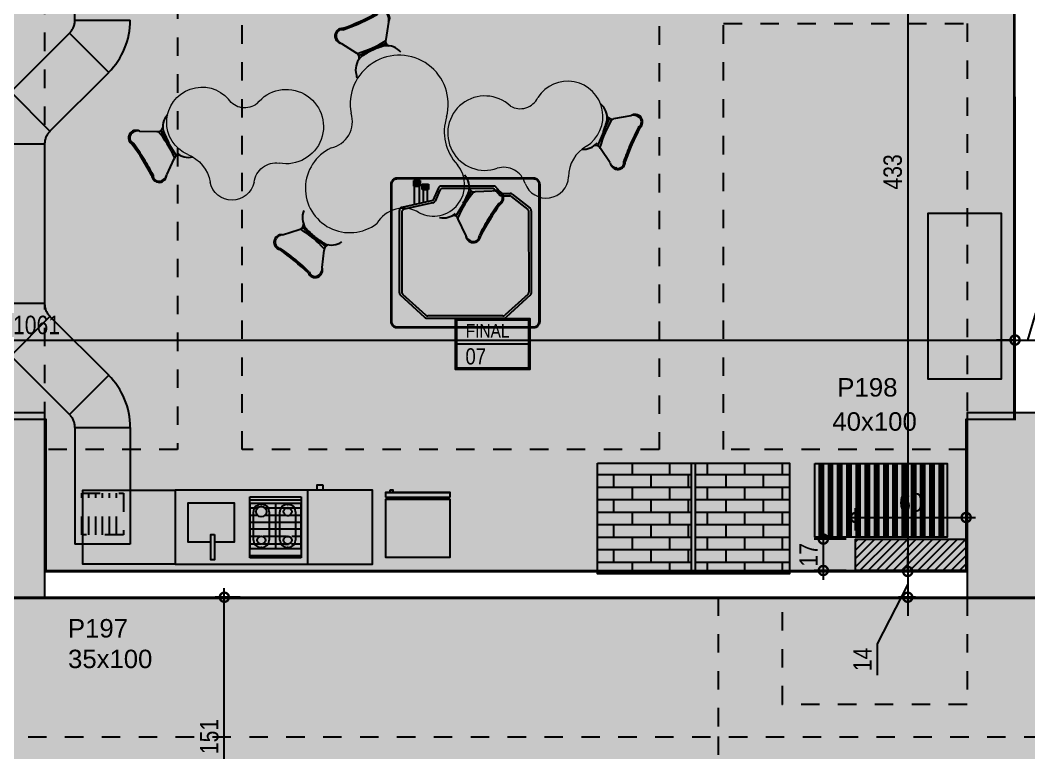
# Model space of a CAD drawing. Header units: metres. Extents: x -23 to 570, y -54 to 184.
# Drawn here: x 20.17 to 25.63, y 3.12 to 7.09 of the extents above; entities that cross this region are included whole.
import ezdxf
from ezdxf.enums import TextEntityAlignment as Align

# ---------------------------------------------------------------- set-up
doc = ezdxf.new("R2010")
doc.units = ezdxf.units.M
doc.header["$PDMODE"] = 35
for name, pattern in [('DASHEDX2', [1.5, 1, -0.5]), ('ESTILO_TQS_0004', [1.12, 0.5, -0.2, 0.01, -0.2, 0.01, -0.2]), ('HIDDEN2', [0.1875, 0.125, -0.0625])]:
    doc.linetypes.add(name, pattern=pattern)
for name, color, linetype in [('1', 232, 'DASHEDX2'), ('12', 232, 'Continuous'), ('205', 232, 'ESTILO_TQS_0004'), ('4', 2, 'Continuous'), ('9', 232, 'Continuous'), ('ARQ-DIM', 2, 'Continuous'), ('ARQ-PRJ', 7, 'DASHEDX2'), ('ARQ-SIM', 1, 'Continuous'), ('JL-LAY', 7, 'Continuous'), ('JL-LAY-01', 7, 'Continuous'), ('LAY', 7, 'Continuous'), ('PUC$0$ARQ-ALV ACAB', 4, 'Continuous'), ('PUC$0$ARQ-ALV OSSO', 5, 'Continuous'), ('PUC$0$ARQ-ENCH', 1, 'Continuous')]:
    doc.layers.add(name, color=color, linetype=linetype)
doc.layers.add('ARVORE', color=7, linetype='Continuous', lineweight=0)
doc.layers.add('PUC$0$ARQ-FORRO', color=9, linetype='Continuous', lineweight=5)
doc.styles.add('Adesa', font='ARIALN.TTF')
doc.styles.get("Standard").update_dxf_attribs({"font": 'arial.ttf'})
doc.dimstyles.new('ADESA 1-0050', dxfattribs={"dimtxt": 0.1, "dimasz": 0.1, "dimexe": 0.05, "dimexo": 0.05, "dimgap": 0.03, "dimtad": 1, "dimdec": 1, "dimlfac": 100, "dimzin": 12, "dimtxsty": 'Adesa', "dimblk": 'DOTSMALL', "dimcen": 1, "dimdle": 0.05, "dimclrd": 1, "dimclre": 1, "dimclrt": 256, "dimazin": 3, "dimtm": 1e-09, "dimtfac": 1, "dimtdec": 1, "dimtmove": 1, "dimatfit": 0, "dimldrblk": 'DOTSMALL', "dimfxl": 0.8, "dimtvp": 2, "dimtolj": 1, "dimtzin": 0, "dimarcsym": 0})
pattern_1 = [(0, (2238.4672, -406.77241), (0, 0.067742), []), (90, (2238.4672, -406.77241), (-0.1016, 0.067742), [0.067742, -0.067742])]

# ---------------------------------------------------------------- blocks, each defined once
blk = doc.blocks.new('_DotSmall')
at = {"color": 0, "linetype": 'ByBlock', "const_width": 0.5}
blk.add_lwpolyline([(-0.0625, 0, 1), (0.0625, 0, 1)], format="xyb", close=True, dxfattribs=at)
blk = doc.blocks.new('*D418')
at = {"layer": 'ARQ-DIM', "color": 1, "lineweight": -2, "transparency": 16777216}
for p, q in [((24.9782, 8.4799), (24.9782, 4.0499)), ((25.1797, 8.4299), (24.9282, 8.4299)), ((25.1805, 4.0999), (24.9282, 4.0999))]:
    blk.add_line(p, q, dxfattribs=at)
at = {"layer": 'Defpoints', "color": 0, "transparency": 16777216}
for p in [(25.2297, 8.4299, 0), (24.9782, 4.0999), (25.2305, 4.0999)]:
    blk.add_point(p, dxfattribs=at)
at = {"layer": 'ARQ-DIM', "color": 1, "lineweight": -2, "transparency": 16777216, "xscale": 0.1, "yscale": 0.1, "zscale": 0.1}
for p, rotation in [((24.9782, 8.4299), 90), ((24.9782, 4.0999), 270)]:
    blk.add_blockref('_DotSmall', p, dxfattribs=dict(at, rotation=rotation))
at = {"layer": 'ARQ-DIM', "transparency": 16777216, "insert": (24.8972, 6.2649), "char_height": 0.1, "attachment_point": 5, "rotation": 90, "style": 'Adesa'}
blk.add_mtext('\\A1;433', dxfattribs=at)
blk = doc.blocks.new('*D420')
at = {"layer": 'ARQ-DIM', "color": 1, "lineweight": -2, "transparency": 16777216}
for p, q in [((24.9782, 4.0999), (24.9782, 4.1999)), ((25.0197, 4.0999), (24.9282, 4.0999)), ((24.9782, 4.0999), (24.9782, 3.9599)), ((24.9782, 4.0999), (24.9782, 3.9599)), ((24.9782, 4.0299), (24.8128, 3.7079)), ((25.0197, 3.9599), (24.9282, 3.9599)), ((24.9782, 3.9599), (24.9782, 3.8599)), ((24.8128, 3.7079), (24.8128, 3.5384))]:
    blk.add_line(p, q, dxfattribs=at)
at = {"layer": 'Defpoints', "color": 0, "transparency": 16777216}
for p in [(25.0697, 4.0999), (24.9782, 3.9599), (25.0697, 3.9599)]:
    blk.add_point(p, dxfattribs=at)
at = {"layer": 'ARQ-DIM', "color": 1, "lineweight": -2, "transparency": 16777216, "xscale": 0.1, "yscale": 0.1, "zscale": 0.1}
for p, rotation in [((24.9782, 4.0999), 270), ((24.9782, 3.9599), 90)]:
    blk.add_blockref('_DotSmall', p, dxfattribs=dict(at, rotation=rotation))
at = {"layer": 'ARQ-DIM', "transparency": 16777216, "insert": (24.7326, 3.6231), "char_height": 0.1, "attachment_point": 5, "rotation": 90, "style": 'Adesa'}
blk.add_mtext('\\A1;14', dxfattribs=at)
blk = doc.blocks.new('*D143')
at = {"layer": 'ARQ-DIM', "color": 1, "lineweight": -2, "transparency": 16777216}
for p, q in [((14.9503, 5.0112), (14.9503, 5.4039)), ((25.56, 5.0126), (25.56, 5.4039)), ((14.9003, 5.3539), (25.61, 5.3539))]:
    blk.add_line(p, q, dxfattribs=at)
at = {"layer": 'Defpoints', "color": 0, "transparency": 16777216}
for p in [(25.56, 5.3539), (14.9503, 4.9612, 0), (25.56, 4.9626)]:
    blk.add_point(p, dxfattribs=at)
at = {"layer": 'ARQ-DIM', "color": 1, "lineweight": -2, "transparency": 16777216, "xscale": 0.1, "yscale": 0.1, "zscale": 0.1, "rotation": 180}
blk.add_blockref('_DotSmall', (14.9503, 5.3539), dxfattribs=at)
at = {"layer": 'ARQ-DIM', "color": 1, "lineweight": -2, "transparency": 16777216, "xscale": 0.1, "yscale": 0.1, "zscale": 0.1}
blk.add_blockref('_DotSmall', (25.56, 5.3539), dxfattribs=at)
at = {"layer": 'ARQ-DIM', "transparency": 16777216, "insert": (20.2551, 5.435), "char_height": 0.1, "attachment_point": 5, "style": 'Adesa'}
blk.add_mtext('\\A1;1061', dxfattribs=at)
blk = doc.blocks.new('*D147')
at = {"layer": 'ARQ-DIM', "color": 1, "lineweight": -2, "transparency": 16777216}
for p, q in [((21.2733, 2.4), (21.2733, 4.0099)), ((21.359, 3.9599), (21.2233, 3.9599)), ((21.359, 2.45), (21.2233, 2.45))]:
    blk.add_line(p, q, dxfattribs=at)
at = {"layer": 'Defpoints', "color": 0, "transparency": 16777216}
for p in [(21.2733, 3.9599), (21.409, 3.9599), (21.409, 2.45)]:
    blk.add_point(p, dxfattribs=at)
at = {"layer": 'ARQ-DIM', "color": 1, "lineweight": -2, "transparency": 16777216, "xscale": 0.1, "yscale": 0.1, "zscale": 0.1}
for p, rotation in [((21.2733, 3.9599), 90), ((21.2733, 2.45), 270)]:
    blk.add_blockref('_DotSmall', p, dxfattribs=dict(at, rotation=rotation))
at = {"layer": 'ARQ-DIM', "transparency": 16777216, "insert": (21.1922, 3.205), "char_height": 0.1, "attachment_point": 5, "rotation": 90, "style": 'Adesa'}
blk.add_mtext('\\A1;151', dxfattribs=at)
blk = doc.blocks.new('*D769')
at = {"layer": 'ARQ-DIM', "color": 1, "lineweight": -2, "transparency": 16777216}
for p, q in [((25.63, 5.3539), (25.6735, 5.4991)), ((25.6735, 5.4991), (25.843, 5.4991)), ((25.56, 5.2583), (25.56, 5.4039)), ((25.7, 5.2583), (25.7, 5.4039)), ((25.56, 5.3539), (25.46, 5.3539)), ((25.56, 5.3539), (25.7, 5.3539)), ((25.56, 5.3539), (25.7, 5.3539)), ((25.7, 5.3539), (25.8, 5.3539))]:
    blk.add_line(p, q, dxfattribs=at)
at = {"layer": 'Defpoints', "color": 0, "transparency": 16777216}
for p in [(25.7, 5.3539), (25.56, 5.2083), (25.7, 5.2083, 0)]:
    blk.add_point(p, dxfattribs=at)
at = {"layer": 'ARQ-DIM', "color": 1, "lineweight": -2, "transparency": 16777216, "xscale": 0.1, "yscale": 0.1, "zscale": 0.1}
blk.add_blockref('_DotSmall', (25.56, 5.3539), dxfattribs=at)
at = {"layer": 'ARQ-DIM', "color": 1, "lineweight": -2, "transparency": 16777216, "xscale": 0.1, "yscale": 0.1, "zscale": 0.1, "rotation": 180}
blk.add_blockref('_DotSmall', (25.7, 5.3539), dxfattribs=at)
at = {"layer": 'ARQ-DIM', "transparency": 16777216, "insert": (25.7583, 5.5793), "char_height": 0.1, "attachment_point": 5, "style": 'Adesa'}
blk.add_mtext('\\A1;14', dxfattribs=at)
blk = doc.blocks.new('N AP')
for points in [[(0.3098, 0.5223), (0.8624, 0.5223), (0.8624, 0.1419), (0.3098, 0.1419)], [(0.3198, 0.5123), (0.8524, 0.5123), (0.8524, 0.1519), (0.3198, 0.1519)]]:
    blk.add_lwpolyline(points, close=True)
for points in [[(0.3198, 0.3321), (0.8524, 0.3321)], [(0.3198, 0.1519), (0.8524, 0.1519)]]:
    blk.add_lwpolyline(points)
at = {"insert": (0.3864, 0.4801), "char_height": 0.1, "attachment_point": 1, "style": 'Adesa'}
blk.add_mtext_dynamic_manual_height_columns('FINAL', width=0.3501, gutter_width=50, heights=[0], dxfattribs=at)
at = {"style": 'Adesa'}
blk.add_attdef('00', text='', height=0.1, dxfattribs=at).set_placement((0.5673, 0.171), align=Align.CENTER)
blk = doc.blocks.new('cozinha')
for p, q in [((0, -0.35), (-0.4, -0.35)), ((-0.3639, -0.386), (-0.0339, -0.386)), ((-0.3639, -0.666), (-0.3639, -0.386)), ((-0.3485, -0.666), (-0.3485, -0.386)), ((-0.3311, -0.3893), (-0.0821, -0.3893)), ((-0.3311, -0.3893), (-0.0821, -0.3893)), ((-0.3311, -0.6634), (-0.3311, -0.3893)), ((-0.304, -0.3893), (-0.304, -0.4465)), ((-0.2831, -0.4167), (-0.1301, -0.4167)), ((-0.2635, -0.3893), (-0.2635, -0.4491)), ((-0.2261, -0.3893), (-0.2261, -0.6609)), ((-0.1885, -0.3893), (-0.1885, -0.6609)), ((-0.1505, -0.3893), (-0.1505, -0.4379)), ((-0.108, -0.3893), (-0.108, -0.4386)), ((-0.0821, -0.3893), (-0.0821, -0.6634)), ((-0.0453, -0.386), (-0.0453, -0.666)), ((-0.0339, -0.386), (-0.0339, -0.666)), ((-0.3231, -0.4627), (-0.3231, -0.4567)), ((-0.304, -0.4666), (-0.304, -0.4498)), ((-0.304, -0.47), (-0.304, -0.5804)), ((-0.2635, -0.464), (-0.2635, -0.4525)), ((-0.2635, -0.4673), (-0.2635, -0.5816)), ((-0.1505, -0.4752), (-0.1505, -0.4528)), ((-0.1505, -0.467), (-0.1505, -0.5933)), ((-0.108, -0.4745), (-0.108, -0.4551)), ((-0.108, -0.4647), (-0.108, -0.5957)), ((-0.0901, -0.4567), (-0.0901, -0.4627)), ((-0.3311, -0.5263), (-0.0821, -0.5263)), ((-0.1301, -0.5027), (-0.2831, -0.5027)), ((-0.3231, -0.6057), (-0.3231, -0.5997)), ((-0.2831, -0.5597), (-0.1301, -0.5597)), ((-0.0901, -0.5997), (-0.0901, -0.6057)), ((-0.304, -0.623), (-0.304, -0.6634)), ((-0.1301, -0.6457), (-0.2831, -0.6457)), ((-0.2635, -0.6217), (-0.2635, -0.6634)), ((-0.1505, -0.61), (-0.1505, -0.6634)), ((-0.108, -0.6077), (-0.108, -0.6634)), ((-0.0339, -0.666), (-0.3639, -0.666)), ((-0.0821, -0.6634), (-0.3311, -0.6634))]:
    blk.add_line(p, q)
for points in [[(0, -1.07), (0, 0), (-0.4, 0), (-0.4, -1.07)], [(-0.43, -0.27), (-0.4, -0.27), (-0.4, -0.3), (-0.43, -0.3)], [(-0.1603, -0.857), (-0.0229, -0.857), (-0.0229, -0.8758), (-0.1603, -0.8758)]]:
    blk.add_lwpolyline(points, close=True)
for points in [[(-0.2, -0.9999), (-0.3317, -0.9999), (-0.3317, -0.7508), (-0.2, -0.7508)], [(-0.1185, -0.8758), (-0.1185, -0.9999), (-0.3317, -0.9999), (-0.3317, -0.7508), (-0.1185, -0.7508), (-0.1185, -0.857)]]:
    blk.add_lwpolyline(points)
for centre, radius in [((-0.2843, -0.4599), 0.0221), ((-0.1296, -0.4599), 0.0221), ((-0.2843, -0.6029), 0.0281), ((-0.1296, -0.6029), 0.0221)]:
    blk.add_circle(centre, radius)
for centre, start, end in [((-0.2831, -0.4567), 90, 180), ((-0.1301, -0.4567), 0, 90), ((-0.2831, -0.4627), 180, 270), ((-0.1301, -0.4627), 270, 360), ((-0.2831, -0.5997), 90, 180), ((-0.1301, -0.5997), 0, 90), ((-0.2831, -0.6057), 180, 270), ((-0.1301, -0.6057), 270, 360)]:
    blk.add_arc(centre, 0.04, start, end)
blk = doc.blocks.new('aeryrt')
at = {"layer": 'LAY', "true_color": 0xbd282d}
h = blk.add_hatch(dxfattribs=at)
h.set_pattern_fill('ANGLE', color=242)
h.set_pattern_definition([(0, (0, 0), (0, 6.985), [5.08, -1.905]), (90, (0, 0), (-6.985, 4e-16), [5.08, -1.905])])
h.paths.add_polyline_path([(2237.9573, -406.4724), (2238.9971, -406.4724), (2238.9971, -407.0724), (2237.9573, -407.0724)])
at = {"layer": 'LAY'}
h = blk.add_hatch(dxfattribs=at)
h.set_pattern_fill('AR-BRSTD', color=256, scale=0.001)
h.set_pattern_definition(pattern_1)
h.paths.add_polyline_path([(2238.4672, -406.4724), (2237.9573, -406.4724), (2237.9573, -407.0724), (2238.4672, -407.0724)])
h = blk.add_hatch(dxfattribs=at)
h.set_pattern_fill('AR-BRSTD', color=256, scale=0.001)
h.set_pattern_definition(pattern_1)
h.paths.add_polyline_path([(2238.4872, -406.4724), (2238.9971, -406.4724), (2238.9971, -407.0724), (2238.4872, -407.0724)])
for points in [[(2237.9573, -406.4724), (2238.9971, -406.4724), (2238.9971, -407.0724), (2237.9573, -407.0724)], [(2238.4872, -407.0724), (2238.4672, -407.0724), (2238.4672, -406.4724), (2238.4872, -406.4724)]]:
    blk.add_lwpolyline(points, close=True, dxfattribs=at)
blk = doc.blocks.new('rfty')
at = {"layer": 'JL-LAY-01'}
for p, q in [((2238.7983, -407.4699), (2238.7976, -407.4738)), ((2238.8038, -407.5129), (2238.8421, -407.5996)), ((2239.0787, -407.5586), (2239.0144, -407.6283)), ((2238.8458, -407.62), (2239.0043, -407.6464))]:
    blk.add_line(p, q, dxfattribs=at)
for centre, radius, start, end in [((2238.8305, -407.4818), 0.0409, 53.2981, 229.3283), ((2238.8426, -407.4876), 0.0471, 162.9005, 206.8944), ((2238.8294, -407.48), 0.0328, 45.4684, 162.0463), ((2239.1615, -406.2103), 1.2841, 256.0734, 260.5677), ((2239.1648, -406.1925), 1.2941, 256.1495, 264.955), ((2239.169, -406.164), 1.331, 260.5761, 264.9071), ((2239.0651, -407.5192), 0.0328, 359.0582, 115.6361), ((2239.0635, -407.5206), 0.0409, 291.7761, 107.8064), ((2239.0469, -407.52), 0.0509, 315.0442, 0.2483), ((2238.8685, -407.7273), 0.0965, 97.3624, 155.2351), ((2238.8181, -407.6145), 0.0282, 309.3727, 31.8273), ((2239.027, -407.0248), 0.6092, 252.7133, 268.3912), ((2238.8525, -408.1404), 0.5089, 81.8709, 89.5881), ((2238.8294, -408.1366), 0.5089, 71.5164, 79.2335), ((2239.0323, -407.6502), 0.0282, 129.2771, 211.7318), ((2239.2493, -407.897), 0.5133, 155.8353, 159.1892), ((2238.948, -407.7405), 0.0965, 5.8693, 63.7421)]:
    blk.add_arc(centre, radius, start, end, dxfattribs=at)
blk = doc.blocks.new('fy')
at = {"layer": 'ARVORE', "linetype": 'Continuous', "ltscale": 0.01}
for centre, radius, start, end in [((2240.3153, -410.3459), 0.2016, 11.9023, 254.6849), ((2240.6086, -410.2599), 0.1058, 204.8172, 299.6701), ((2240.7354, -410.5278), 0.1911, 267.4092, 112.9238), ((2240.2243, -410.6547), 0.1205, 341.1578, 71.716), ((2240.4562, -410.7245), 0.1219, 165.3318, 322.1531), ((2240.708, -410.907), 0.1893, 84.2972, 145.2782)]:
    blk.add_arc(centre, radius, start, end, dxfattribs=at)
blk = doc.blocks.new('dtyuty')
at = {"layer": 'LAY'}
h = blk.add_hatch(dxfattribs=at)
h.set_pattern_fill('GOST_GROUND', color=256, scale=0.005, angle=45)
h.paths.add_polyline_path([(2241.1467, -406.8724), (2241.1467, -406.4724), (2240.4301, -406.4724), (2240.4301, -406.8724)])
blk.add_lwpolyline([(2240.4301, -406.4724), (2241.1467, -406.4724), (2241.1467, -406.8724), (2240.4301, -406.8724)], close=True, dxfattribs=at)
blk = doc.blocks.new('A$C62b66212')
at = {"layer": 'ARVORE', "linetype": 'Continuous', "ltscale": 0.01}
for centre, radius, start, end in [((-3.0735, 2.5672, 0), 0.2656, 345.222, 190.7366), ((-3.4748, 2.4735, 0), 0.1471, 282.63, 17.4829), ((-2.5663, 2.4187, 0), 0.2631, 162.11, 223.091), ((-3.3415, 2.1116, 0), 0.2406, 114.8642, 307.3485), ((-2.8883, 2.1301, 0), 0.1694, 243.1447, 39.9659), ((-3.0511, 1.8354, 0), 0.1675, 58.9706, 149.5288)]:
    blk.add_arc(centre, radius, start, end, dxfattribs=at)
at = {"layer": 'JL-LAY'}
for p, q in [((-3.1479, 0.4621), (-2.7979, 0.4621)), ((-3.1479, 0.4371), (-2.7979, 0.4371)), ((-3.1479, 0.4271), (-2.7979, 0.4271)), ((-3.1329, 0.4271), (-3.1329, 0.4371))]:
    blk.add_line(p, q, dxfattribs=at)
for points in [[(0.1924, 1.974), (0.1924, 1.974), (0.0261, 1.974), (-0.2076, 1.974), (-0.2076, 1.974), (-0.2076, 1.079), (0.1924, 1.079), (0.1924, 1.974)], [(-4.2883, 0.0746), (-4.7883, 0.0746), (-4.7883, 0.4746), (-4.2883, 0.4746)], [(-2.7979, 0.4371), (-2.7979, 0.4621), (-3.1479, 0.4621), (-3.1479, 0.4371)], [(-3.1479, 0.4271), (-3.1479, 0.1121), (-2.7979, 0.1121), (-2.7979, 0.4271)]]:
    blk.add_lwpolyline(points, dxfattribs=at)
blk.add_lwpolyline([(-3.1229, 0.4771), (-3.1079, 0.4771), (-3.1079, 0.4621), (-3.1229, 0.4621)], close=True, dxfattribs=at)
at = {"layer": 'JL-LAY-01'}
for p, q in [((-1.9966, 2.3419, 0), (-1.9327, 2.4893, 0)), ((-1.8186, 2.5041, 0), (-1.912, 2.488, 0)), ((-4.4815, 2.4212, 0), (-4.3867, 2.4192, 0)), ((-4.2814, 2.2873, 0), (-4.3665, 2.4235, 0)), ((-1.9295, 2.2485, 0), (-1.9815, 2.3278, 0)), ((-4.3339, 2.1849, 0), (-4.2942, 2.271, 0)), ((-1.8964, 2.2205, 0), (-1.9, 2.2221, 0)), ((-4.3625, 2.1523, 0), (-4.3591, 2.1544, 0)), ((-2.7663, 1.9602, 0), (-2.682, 2.097, 0)), ((-2.567, 2.0953, 0), (-2.6618, 2.0927, 0)), ((-2.7132, 1.8582, 0), (-2.7534, 1.944, 0)), ((-3.7061, 1.8595, 0), (-3.6155, 1.8876, 0)), ((-3.5977, 1.8982, 0), (-3.4738, 1.796, 0)), ((-3.7422, 1.8355, 0), (-3.7396, 1.8386, 0)), ((-2.6845, 1.8257, 0), (-2.6878, 1.8278, 0)), ((-3.4912, 1.6822, 0), (-3.4808, 1.7765, 0))]:
    blk.add_line(p, q, dxfattribs=at)
for centre, radius, start, end in [((-2.0423, 2.4932, 0), 0.0965, 353.3648, 51.2376), ((-4.2587, 2.4437, 0), 0.0965, 137.3094, 195.1822), ((-1.3984, 2.1708, 0), 0.6092, 148.7157, 164.3936), ((-2.4393, 2.6087, 0), 0.5089, 337.8734, 345.5905), ((-1.9207, 2.5149, 0), 0.0282, 205.3751, 287.8297), ((-1.7949, 2.4707, 0), 0.0409, 309.3005, 125.3307), ((-1.8034, 2.4565, 0), 0.0509, 56.8585, 102.0627), ((-1.7929, 2.4713, 0), 0.0328, 301.4708, 58.0487), ((-4.5, 2.3847, 0), 0.0409, 63.2162, 239.2465), ((-4.5021, 2.385, 0), 0.0328, 130.4983, 247.0762), ((-4.4895, 2.3719, 0), 0.0509, 86.4843, 131.6885), ((-4.3822, 2.447, 0), 0.0282, 260.7172, 343.1719), ((-4.8475, 2.0292, 0), 0.6092, 24.1534, 39.8313), ((-3.8833, 2.6169, 0), 0.5089, 202.9565, 210.6736), ((-0.6248, 1.8345, 0), 1.2941, 152.1519, 160.9574), ((-0.5985, 1.8226, 0), 1.331, 152.1998, 156.5308), ((-5.5867, 1.5659, 0), 1.331, 32.0162, 36.3472), ((-2.0743, 2.4193, 0), 0.0965, 264.984, 319.7445), ((-0.6415, 1.8414, 0), 1.2841, 156.5392, 161.0335), ((-5.5626, 1.5817, 0), 1.2941, 27.5896, 36.3951), ((-4.216, 2.3753, 0), 0.0965, 228.8025, 283.563), ((-2.0071, 2.3157, 0), 0.0282, 25.2795, 107.7342), ((-5.5471, 1.5909, 0), 1.2841, 27.5135, 32.0078), ((-4.2672, 2.2629, 0), 0.0282, 80.8128, 163.2674), ((-1.8889, 2.2541, 0), 0.0409, 187.7785, 3.8088), ((-1.8872, 2.2674, 0), 0.0471, 210.2124, 254.2064), ((-1.8879, 2.2521, 0), 0.0328, 255.0606, 11.6385), ((-4.3748, 2.1844, 0), 0.0409, 184.7382, 0.7684), ((-4.3755, 2.1824, 0), 0.0328, 176.9085, 293.4864), ((-4.3785, 2.1973, 0), 0.0471, 294.3406, 338.3345), ((-2.7899, 2.1165, 0), 0.0965, 345.1489, 43.0217), ((-2.1987, 1.7054, 0), 0.6092, 140.4998, 156.1777), ((-3.1663, 2.2875, 0), 0.5089, 329.6575, 337.3746), ((-2.6665, 2.1205, 0), 0.0282, 197.1592, 279.6138), ((-2.5483, 2.0589, 0), 0.0409, 301.0846, 117.1148), ((-2.5587, 2.046, 0), 0.0509, 48.6426, 93.8468), ((-2.5462, 2.0592, 0), 0.0328, 293.2549, 49.8328), ((-1.4811, 1.262, 0), 1.2941, 143.936, 152.7415), ((-1.4568, 1.2464, 0), 1.331, 143.9839, 148.3149), ((-3.5019, 1.9515, 0), 0.0965, 155.7917, 213.6645), ((-2.8322, 2.0479, 0), 0.0965, 256.7681, 311.5286), ((-3.62, 1.9155, 0), 0.0282, 279.1996, 1.6542), ((-2.7804, 1.9358, 0), 0.0282, 17.0636, 99.5183), ((-1.4966, 1.2712, 0), 1.2841, 148.3233, 152.8176), ((-3.712, 1.8191, 0), 0.0409, 81.6986, 257.7288), ((-3.6996, 1.8137, 0), 0.0471, 104.1325, 148.1264), ((-3.9278, 1.3708, 0), 0.6092, 42.6357, 58.3136), ((-3.2007, 2.2347, 0), 0.5089, 221.4388, 229.1559), ((-3.7141, 1.8186, 0), 0.0328, 148.9806, 265.5585), ((-3.2188, 2.2497, 0), 0.5089, 231.7934, 239.5105), ((-3.4526, 1.7774, 0), 0.0282, 99.2951, 181.7498), ((-3.4397, 1.9002, 0), 0.0965, 247.2848, 305.1576), ((-2.6723, 1.8579, 0), 0.0409, 179.5626, 355.5929), ((-2.6687, 1.8708, 0), 0.0471, 201.9965, 245.9905), ((-2.6716, 1.8558, 0), 0.0328, 246.8447, 3.4226), ((-4.4652, 0.7206, 0), 1.2941, 46.0719, 54.8774), ((-4.454, 0.7347, 0), 1.2841, 50.4592, 54.9535), ((-4.484, 0.6987, 0), 1.331, 46.1198, 50.4508), ((-3.5298, 1.6687, 0), 0.0409, 203.2205, 19.2508), ((-3.5298, 1.6666, 0), 0.0328, 195.3908, 311.9687), ((-3.5412, 1.6808, 0), 0.0509, 310.7785, 355.9827)]:
    blk.add_arc(centre, radius, start, end, dxfattribs=at)
at = {"layer": 'JL-LAY'}
for name, p, rotation in [('rfty', (-2091.5919, -901.3744, 0), 33.7305999148921), ('fy', (-2075.7028, -940.8176, 0), 34.84434267936365), ('cozinha', (-3.2183, 0.0746), 270)]:
    blk.add_blockref(name, p, dxfattribs=dict(at, rotation=rotation))
at = {"layer": 'JL-LAY', "xscale": -1, "rotation": 333.7026271235009}
blk.add_blockref('fy', (2186.5675, -622.2034, 0), dxfattribs=at)
at = {"layer": 'JL-LAY'}
for name, p in [('aeryrt', (-2239.9557, 407.0943, 0)), ('dtyuty', (-2241.2497, 407.0929, 0))]:
    blk.add_blockref(name, p, dxfattribs=at)
blk = doc.blocks.new('*D1296')
at = {"layer": 'ARQ-DIM', "color": 1, "lineweight": -2, "transparency": 16777216}
for p, q in [((24.5206, 4.3249), (24.5206, 4.0549)), ((24.645, 4.2749), (24.4706, 4.2749)), ((24.645, 4.1049), (24.4706, 4.1049))]:
    blk.add_line(p, q, dxfattribs=at)
at = {"layer": 'Defpoints', "color": 0, "transparency": 16777216}
for p in [(24.695, 4.2749, 0), (24.5206, 4.1049), (24.695, 4.1049, 0)]:
    blk.add_point(p, dxfattribs=at)
at = {"layer": 'ARQ-DIM', "color": 1, "lineweight": -2, "transparency": 16777216, "xscale": 0.1, "yscale": 0.1, "zscale": 0.1}
for p, rotation in [((24.5206, 4.2749), 90), ((24.5206, 4.1049), 270)]:
    blk.add_blockref('_DotSmall', p, dxfattribs=dict(at, rotation=rotation))
at = {"layer": 'ARQ-DIM', "transparency": 16777216, "insert": (24.4404, 4.1899), "char_height": 0.1, "attachment_point": 5, "rotation": 90, "style": 'Adesa'}
blk.add_mtext('\\A1;17', dxfattribs=at)
blk = doc.blocks.new('*D1297')
at = {"layer": 'ARQ-DIM', "color": 1, "lineweight": -2, "transparency": 16777216}
for p, q in [((24.695, 4.3208), (24.695, 4.4422)), ((25.295, 4.3249), (25.295, 4.4422)), ((24.645, 4.3922), (25.345, 4.3922))]:
    blk.add_line(p, q, dxfattribs=at)
at = {"layer": 'Defpoints', "color": 0, "transparency": 16777216}
for p in [(25.295, 4.3922), (24.695, 4.2708, 0), (25.295, 4.2749, 0)]:
    blk.add_point(p, dxfattribs=at)
at = {"layer": 'ARQ-DIM', "color": 1, "lineweight": -2, "transparency": 16777216, "xscale": 0.1, "yscale": 0.1, "zscale": 0.1, "rotation": 180}
blk.add_blockref('_DotSmall', (24.695, 4.3922), dxfattribs=at)
at = {"layer": 'ARQ-DIM', "color": 1, "lineweight": -2, "transparency": 16777216, "xscale": 0.1, "yscale": 0.1, "zscale": 0.1}
blk.add_blockref('_DotSmall', (25.295, 4.3922), dxfattribs=at)
at = {"layer": 'ARQ-DIM', "transparency": 16777216, "insert": (24.995, 4.4732), "char_height": 0.1, "attachment_point": 5, "style": 'Adesa'}
blk.add_mtext('\\A1;60', dxfattribs=at)
blk = doc.blocks.new('PUC$0$forro area comum')
at = {"layer": 'PUC$0$ARQ-FORRO'}
h = blk.add_hatch(color=256, dxfattribs=at)
h.dxf.hatch_style = 1
h.paths.add_polyline_path([(14.955, 4.1049), (19.945, 4.1049), (19.945, 4.9249), (20.305, 4.9249), (20.305, 4.1049), (25.295, 4.1049), (25.295, 4.9249), (25.555, 4.9249), (25.5545, 8.4247), (19.9436, 8.4262), (19.9436, 9.2849), (14.955, 9.2849)])
h = blk.add_hatch(color=256, dxfattribs=at)
h.dxf.hatch_style = 1
h.paths.add_polyline_path([(11.6882, 2.455), (11.6882, 2.0562), (14.5982, 2.0547), (14.5982, 2.455), (22.4606, 2.455), (22.4606, 2.0562), (25.295, 2.056), (25.295, 2.4552), (26.4562, 2.4546), (26.4563, 3.9549), (5.17, 3.9599), (5.0963, 3.9584), (3.8246, 3.96), (3.825, 9.24), (2.3202, 9.2404), (2.3201, 3.955), (-1.06, 3.955), (-1.06, 4.3049), (-0.355, 4.305), (-0.355, 4.5591), (-0.2032, 4.5606), (-0.2032, 8.4256), (-4.865, 8.4256), (-4.865, 4.9649), (-4.6551, 4.9649), (-4.655, 4.1049), (-3.945, 4.1049), (-3.945, 3.9549), (-11.1863, 3.9549), (-11.1863, 2.455), (-10.025, 2.455), (-10.025, 2.0558), (-7.1264, 2.0558), (-7.1264, 2.455)])
at = {"layer": 'PUC$0$ARQ-FORRO', "elevation": 0}
blk.add_lwpolyline([(14.955, 4.1049), (19.945, 4.1049), (19.945, 4.9249), (20.305, 4.9249), (20.305, 4.1049), (25.295, 4.1049), (25.295, 4.9249), (25.555, 4.9249), (25.5545, 8.4247), (19.9436, 8.4262), (19.9436, 9.2849), (14.955, 9.2849)], close=True, dxfattribs=at)
blk.add_lwpolyline([(-7.1264, 2.455), (11.6882, 2.455), (11.6882, 2.0562), (14.5982, 2.0547), (14.5982, 2.455), (22.4606, 2.455), (22.4606, 2.0562), (25.295, 2.056), (25.295, 2.4552), (26.4562, 2.4546), (26.4563, 3.9549), (5.17, 3.9599), (5.0963, 3.9584), (3.8246, 3.96)], dxfattribs=at)
blk = doc.blocks.new('PUC')
at = {"layer": 'PUC$0$ARQ-ENCH'}
h = blk.add_hatch(dxfattribs=at)
h.set_pattern_fill('ANSI31', color=256, scale=0.01)
h.set_pattern_definition([(45, (0, 0.040054), (-0.02245064, 0.02245064), [])])
h.paths.add_polyline_path([(25.295, 4.1049), (24.695, 4.1049), (24.695, 4.2749), (25.295, 4.2749)])
at = {"layer": 'PUC$0$ARQ-ALV ACAB', "elevation": 0}
blk.add_lwpolyline([(14.955, 4.1049), (19.945, 4.1049), (19.945, 4.9249), (20.305, 4.9249), (20.305, 4.1049), (25.295, 4.1049), (25.295, 4.9249), (25.555, 4.9249), (25.5545, 8.4247), (23.7505, 8.4255), (23.7505, 8.5947), (25.2774, 8.5947)], dxfattribs=at)
at = {"layer": 'PUC$0$ARQ-ALV ACAB'}
blk.add_lwpolyline([(5.2767, 3.955), (25.731, 3.9549)], dxfattribs=at)
at = {"layer": 'PUC$0$ARQ-ALV OSSO'}
for points in [[(25.56, 4.9199), (25.5595, 8.4299)], [(20.3, 4.0999), (25.3, 4.0999)], [(5.3924, 3.9599), (25.3809, 3.9599)]]:
    blk.add_lwpolyline(points, dxfattribs=at)
at = {"layer": 'PUC$0$ARQ-ENCH', "elevation": 0}
blk.add_lwpolyline([(25.295, 4.1049), (24.695, 4.1049), (24.695, 4.2749), (25.295, 4.2749)], close=True, dxfattribs=at)
at = {"layer": 'PUC$0$ARQ-FORRO'}
blk.add_blockref('PUC$0$forro area comum', (0, 0), dxfattribs=at)
blk = doc.blocks.new('K1')
at = {"layer": 'ARQ-PRJ'}
for p, q in [((8267.2036, 3253.8529), (8266.4636, 3253.8529)), ((8267.2036, 3253.8486), (8266.4636, 3253.8486)), ((8266.4287, 3253.818), (8266.4287, 3253.078)), ((8266.4329, 3253.818), (8266.4329, 3253.078)), ((8266.6056, 3253.8013), (8266.4851, 3253.6694)), ((8266.6107, 3253.7885), (8266.4979, 3253.664)), ((8267.0636, 3253.806), (8266.6174, 3253.806)), ((8267.0534, 3253.7932), (8266.6225, 3253.7932)), ((8267.0641, 3253.806), (8267.0641, 3253.806)), ((8267.1049, 3253.6239), (8267.07, 3253.7799)), ((8267.1179, 3253.6247), (8267.0802, 3253.7927)), ((8267.0825, 3253.7818), (8267.0827, 3253.7819)), ((8267.2342, 3253.078), (8267.2342, 3253.818)), ((8267.2385, 3253.078), (8267.2385, 3253.818)), ((8267.1958, 3253.7232), (8267.1958, 3253.7282)), ((8267.1958, 3253.7282), (8267.2258, 3253.7282)), ((8267.2258, 3253.7282), (8267.2258, 3253.6932)), ((8267.0958, 3253.7232), (8267.1958, 3253.7232)), ((8267.1958, 3253.6982), (8267.1014, 3253.6982)), ((8267.1066, 3253.6751), (8267.1766, 3253.6751)), ((8267.1766, 3253.6776), (8267.1766, 3253.6826)), ((8267.1766, 3253.6826), (8267.2066, 3253.6826)), ((8267.1766, 3253.6776), (8267.1766, 3253.6526)), ((8267.1766, 3253.6766), (8267.2066, 3253.6766)), ((8267.1766, 3253.6751), (8267.1766, 3253.6551)), ((8267.1766, 3253.6706), (8267.2066, 3253.6706)), ((8267.1958, 3253.7232), (8267.1958, 3253.6982)), ((8267.1958, 3253.7222), (8267.2258, 3253.7222)), ((8267.1958, 3253.7162), (8267.2258, 3253.7162)), ((8267.1958, 3253.7102), (8267.2258, 3253.7102)), ((8267.2258, 3253.7052), (8267.1958, 3253.7052)), ((8267.2258, 3253.6992), (8267.1958, 3253.6992)), ((8267.1958, 3253.6932), (8267.1958, 3253.6982)), ((8267.2258, 3253.6932), (8267.1958, 3253.6932)), ((8267.2066, 3253.6826), (8267.2066, 3253.6476)), ((8266.4798, 3253.6571), (8266.4798, 3253.2388)), ((8266.4926, 3253.2443), (8266.4926, 3253.6517)), ((8267.1766, 3253.6551), (8267.1111, 3253.6551)), ((8267.1858, 3253.5942), (8267.1179, 3253.6247)), ((8267.1766, 3253.6646), (8267.2066, 3253.6646)), ((8267.2066, 3253.6596), (8267.1766, 3253.6596)), ((8267.2066, 3253.6536), (8267.1766, 3253.6536)), ((8267.1766, 3253.6476), (8267.1766, 3253.6526)), ((8267.2066, 3253.6476), (8267.1766, 3253.6476)), ((8267.173, 3253.5859), (8267.1146, 3253.6121)), ((8267.1831, 3253.302), (8267.1831, 3253.5704)), ((8267.1959, 3253.2941), (8267.1959, 3253.5787)), ((8267.1737, 3253.2867), (8267.153, 3253.2691)), ((8266.6107, 3253.1075), (8266.4979, 3253.232)), ((8267.1435, 3253.2516), (8267.1435, 3253.2072)), ((8267.1564, 3253.246), (8267.1564, 3253.2051)), ((8267.1865, 3253.2789), (8267.1658, 3253.2612)), ((8266.6056, 3253.0947), (8266.4851, 3253.2265)), ((8267.1395, 3253.1993), (8267.0689, 3253.1096)), ((8267.1523, 3253.1949), (8267.0752, 3253.0968)), ((8266.6174, 3253.0899), (8267.0618, 3253.0899)), ((8266.6225, 3253.1027), (8267.0555, 3253.1031)), ((8266.4636, 3253.0473), (8267.2036, 3253.0473)), ((8266.4636, 3253.0431), (8267.2036, 3253.0431))]:
    blk.add_line(p, q, dxfattribs=at)
for centre, radius, start, end in [((8266.4636, 3253.818), 0.0349, 90, 180), ((8266.4636, 3253.818), 0.0306, 90, 180), ((8267.2036, 3253.818), 0.0349, 0, 90), ((8267.2036, 3253.818), 0.0306, 0, 90), ((8266.6174, 3253.7889), 0.017, 90, 133.7757), ((8266.6225, 3253.7762), 0.017, 90, 133.7757), ((8267.0534, 3253.7762), 0.017, 12.6305, 90), ((8267.0636, 3253.7889), 0.017, 12.6305, 90), ((8266.4969, 3253.6571), 0.017, 133.7757, 180), ((8266.5097, 3253.6517), 0.017, 133.7757, 180), ((8267.1216, 3253.6277), 0.017, 192.6305, 245.852), ((8267.166, 3253.5704), 0.017, 0, 65.852), ((8267.1788, 3253.5787), 0.017, 0, 65.852), ((8267.166, 3253.302), 0.017, 296.6958, 0), ((8267.1788, 3253.2941), 0.017, 296.6958, 0), ((8266.4969, 3253.2388), 0.017, 180, 226.2243), ((8266.5097, 3253.2443), 0.017, 180, 226.2243), ((8267.1694, 3253.249), 0.0259, 129.2501, 174.3083), ((8267.1735, 3253.246), 0.017, 116.6958, 180), ((8267.1014, 3253.2233), 0.0451, 327.8343, 339.0541), ((8267.1333, 3253.2085), 0.0233, 324.4755, 351.6077), ((8266.4636, 3253.078), 0.0349, 180, 270), ((8266.4636, 3253.078), 0.0306, 180, 270), ((8266.6174, 3253.107), 0.017, 226.2243, 270), ((8266.6225, 3253.1198), 0.017, 226.2243, 270), ((8267.0555, 3253.1201), 0.017, 270, 321.8951), ((8267.0618, 3253.1074), 0.017, 270, 321.8951), ((8267.2036, 3253.078), 0.0349, 270, 0), ((8267.2036, 3253.078), 0.0306, 270, 0)]:
    blk.add_arc(centre, radius, start, end, dxfattribs=at)
blk = doc.blocks.new('A$Cf694310b')
at = {"layer": 'ARQ-PRJ'}
for p, q in [((0.1634, -2.3424, 0), (0.1634, -2.2588, 0)), ((0.1634, -2.3424, 0), (0.4634, -2.3424, 0)), ((-0.1839, -2.7312, 0), (0.1341, -2.4131, 0)), ((0.1341, -2.4131, 0), (0.3463, -2.6253, 0)), ((0.0282, -2.9433), (0.3463, -2.6253)), ((0.0282, -2.9433), (-0.1839, -2.7312, 0)), ((-0.0011, -3.0141), (-0.3011, -3.0141, 0)), ((-0.0011, -3.0141), (-0.0011, -3.8781)), ((-0.0011, -3.8781), (-0.3011, -3.8781, 0)), ((0.0282, -3.9488), (-0.1839, -4.161)), ((0.0282, -3.9488), (0.3463, -4.2669)), ((0.1341, -4.479), (-0.1839, -4.161)), ((0.1341, -4.479), (0.3463, -4.2669)), ((0.1634, -4.5498), (0.1634, -5.1817)), ((0.1634, -4.5498), (0.4634, -4.5498)), ((0.4634, -4.5498, 0), (0.4634, -5.1817, 0)), ((0.4634, -5.1817, 0), (0.1634, -5.1817, 0))]:
    blk.add_line(p, q, dxfattribs=at)
at = {"layer": 'ARQ-PRJ', "linetype": 'HIDDEN2', "ltscale": 0.5}
for p, q in [((0.2384, -5.1317, 0), (0.2384, -4.9067, 0)), ((0.2759, -5.1317, 0), (0.2759, -4.9067, 0)), ((0.3134, -5.1317, 0), (0.3134, -4.9067, 0)), ((0.3509, -5.1317, 0), (0.3509, -4.9067, 0)), ((0.3884, -5.1317, 0), (0.3884, -4.9067, 0))]:
    blk.add_line(p, q, dxfattribs=at)
at = {"layer": 'ARQ-PRJ', "linetype": 'HIDDEN2', "ltscale": 0.5, "elevation": 0}
blk.add_lwpolyline([(0.2009, -4.9067), (0.4259, -4.9067), (0.4259, -5.1317), (0.2009, -5.1317)], close=True, dxfattribs=at)
at = {"layer": 'ARQ-PRJ', "extrusion": (9.17962e-07, 2.21616e-06, 1)}
for radius in [0.1, 0.4]:
    blk.add_arc((0.0634, -2.3424, 0), radius, 315, 0, dxfattribs=at)
at = {"layer": 'ARQ-PRJ'}
for centre, radius, start, end in [((0.0989, -3.0141), 0.1, 135, 180), ((0.0989, -3.8781), 0.1, 180, 225), ((0.0634, -4.5498), 0.4, 0, 45), ((0.0634, -4.5498), 0.1, 0, 45)]:
    blk.add_arc(centre, radius, start, end, dxfattribs=at)
at = {"layer": 'ARQ-PRJ', "rotation": 89.99999999999999}
blk.add_blockref('K1', (3255.728, -8270.4374), dxfattribs=at)
blk = doc.blocks.new('est-lo-07-6sb-r00')
at = {"layer": '4'}
h = blk.add_hatch(color=8, dxfattribs=at)
h.dxf.hatch_style = 1
h.paths.add_polyline_path([(213.004314, 592.98646), (232.004314, 592.98646), (232.004314, 743.98646), (213.004314, 743.98646)], flags=17)
h.paths.add_polyline_path([(517.003016, 942.98646), (353.003016, 942.98646), (353.003016, 923.986062), (498.003016, 923.986062), (498.003016, 465.008359), (498.003039, 465.008359), (498.003039, 450.008359), (498.003039, 395.98646), (517.003016, 395.98646)])
h.paths.add_polyline_path([(3672.003309, 253.001099), (3672.003309, 388.001099), (3637.003309, 388.001099), (3637.003309, 253.001099)])
h.paths.add_polyline_path([(3637.003309, 942.98646), (3637.003194, 872.98646), (3653.003309, 872.98646), (3653.003309, 599.001099), (3637.003309, 599.001099), (3637.003309, 539.001099), (3672.003309, 539.001099), (3672.003309, 942.98646)])
h.paths.add_polyline_path([(3672.003424, 102.001099), (3637.003309, 102.001099), (3637.003309, 42.001099), (3653.003307, 42.001099), (3653.003307, -229.998901), (3637.003309, -229.998901), (3637.003309, -299.998901), (3672.003424, -299.998901)])
h.paths.add_polyline_path([(3075.003309, -299.999844), (3110.003309, -299.999844), (3110.003309, -199.999844), (3075.003309, -199.999844)])
h.paths.add_polyline_path([(3075.003309, 270.500177), (3110.003309, 270.500177), (3110.003309, 370.500177), (3075.003309, 370.500177)])
h.paths.add_polyline_path([(520.003309, 942.98646), (520.003309, 395.98646), (555.003309, 395.98646), (555.003309, 451.98646), (539.003309, 451.98646), (539.003309, 872.98646), (555.003309, 872.98646), (555.003309, 942.98646)])
h.paths.add_polyline_path([(-2102.995138, 253.000177), (-2102.995138, 388.000177), (-2137.995138, 388.000177), (-2137.995138, 253.000177)])
h.paths.add_polyline_path([(-2137.995138, 101.999935), (-2137.995138, -299.999844), (-2102.995138, -299.999844), (-2102.995138, -229.999844), (-2118.995138, -229.999844), (-2118.995138, 41.999935), (-2102.995138, 41.999935), (-2102.995138, 101.999935)])
h.paths.add_polyline_path([(-2137.995141, 942.98646), (-2137.995141, 538.988972), (-2102.995141, 538.988972), (-2102.995141, 598.988972), (-2118.995141, 598.988972), (-2118.995141, 872.98646), (-2102.995141, 872.98646), (-2102.995141, 942.98646)])
h.paths.add_polyline_path([(520.003309, 245.003526), (520.003309, -299.999844), (555.003309, -299.999844), (555.003309, -229.999844), (539.003309, -229.999844), (539.003309, 185.003526), (555.003309, 185.003526), (555.003309, 245.003526)])
h.paths.add_polyline_path([(-34.995574, 942.98646), (-34.995574, 872.98646), (-18.995574, 872.98646), (-18.995574, 455.98646), (-34.995574, 455.98646), (-34.995574, 395.98646), (232.004426, 395.98646), (232.004426, 481.98646), (213.004426, 481.98646), (213.004426, 414.98646), (0.004426, 414.98646), (0.004426, 923.98646), (213.004426, 923.98646), (213.004426, 854.98646), (232.004426, 854.98646), (232.004426, 923.98646), (252.004426, 923.98646), (252.004426, 942.98646)])
h.paths.add_polyline_path([(3075.003309, 842.98646), (3110.003309, 842.98646), (3110.003309, 942.98646), (3075.003309, 942.98646)])
h.paths.add_polyline_path([(2530.003309, -299.999844), (2570.003309, -299.999844), (2570.003309, -199.999844), (2530.003309, -199.999844)])
h.paths.add_polyline_path([(2530.003309, 145.003526), (2570.003309, 145.003526), (2570.003309, 245.003526), (2530.003309, 245.003526)])
h.paths.add_polyline_path([(2530.003309, 395.98646), (2570.003309, 395.98646), (2570.003309, 495.98646), (2530.003309, 495.98646)])
h.paths.add_polyline_path([(2530.003309, 842.98646), (2570.003309, 842.98646), (2570.003309, 942.98646), (2530.003309, 942.98646)])
h.paths.add_polyline_path([(1995.003309, -299.999844), (2030.003309, -299.999844), (2030.003309, -199.999844), (1995.003309, -199.999844)])
h.paths.add_polyline_path([(1995.003309, 145.003526), (2030.003309, 145.003526), (2030.003309, 245.003526), (1995.003309, 245.003526)])
h.paths.add_polyline_path([(1995.003309, 395.98646), (2030.003309, 395.98646), (2030.003309, 495.98646), (1995.003309, 495.98646)])
h.paths.add_polyline_path([(1995.003309, 842.98646), (2030.003309, 842.98646), (2030.003309, 942.98646), (1995.003309, 942.98646)])
h.paths.add_polyline_path([(1460.003309, -299.999844), (1495.003309, -299.999844), (1495.003309, -199.999844), (1460.003309, -199.999844)])
h.paths.add_polyline_path([(1460.003309, 145.003526), (1495.003309, 145.003526), (1495.003309, 245.003526), (1460.003309, 245.003526)])
h.paths.add_polyline_path([(1460.176641, 395.98646), (1495.176641, 395.98646), (1495.176641, 495.98646), (1460.176641, 495.98646)])
h.paths.add_polyline_path([(1460.003309, 842.98646), (1495.003309, 842.98646), (1495.003309, 942.98646), (1460.003309, 942.98646)])
h.paths.add_polyline_path([(925.003309, -299.999844), (960.003309, -299.999844), (960.003309, -199.999844), (925.003309, -199.999844)])
h.paths.add_polyline_path([(925.003309, 145.003526), (960.003309, 145.003526), (960.003309, 245.003526), (925.003309, 245.003526)])
h.paths.add_polyline_path([(925.003309, 395.98646), (960.003309, 395.98646), (960.003309, 495.98646), (925.003309, 495.98646)])
h.paths.add_polyline_path([(925.003309, 842.98646), (960.003309, 842.98646), (960.003309, 942.98646), (925.003309, 942.98646)])
h.paths.add_polyline_path([(-1582.999721, -299.999844), (-1547.999721, -299.999844), (-1547.999721, -199.999844), (-1582.999721, -199.999844)])
h.paths.add_polyline_path([(-500.999721, -299.999844), (-465.999721, -299.999844), (-465.999721, -199.999844), (-500.999721, -199.999844)])
h.paths.add_polyline_path([(-1042.999721, -299.999844), (-1002.999721, -299.999844), (-1002.999721, -199.999844), (-1042.999721, -199.999844)])
h.paths.add_polyline_path([(-500.999721, 145.003526), (-465.999721, 145.003526), (-465.999721, 245.003526), (-500.999721, 245.003526)])
h.paths.add_polyline_path([(-1042.999721, 145.003526), (-1002.999721, 145.003526), (-1002.999721, 245.003526), (-1042.999721, 245.003526)])
h.paths.add_polyline_path([(-500.999721, 395.98646), (-465.999721, 395.98646), (-465.999721, 495.98646), (-500.999721, 495.98646)])
h.paths.add_polyline_path([(-1042.999721, 395.98646), (-1002.999721, 395.98646), (-1002.999721, 495.98646), (-1042.999721, 495.98646)])
h.paths.add_polyline_path([(-1582.999721, 270.500177), (-1547.999721, 270.500177), (-1547.999721, 370.500177), (-1582.999721, 370.500177)])
h.paths.add_polyline_path([(-500.999721, 842.98646), (-465.999721, 842.98646), (-465.999721, 942.98646), (-500.999721, 942.98646)])
h.paths.add_polyline_path([(-1042.999721, 842.98646), (-1002.999721, 842.98646), (-1002.999721, 942.98646), (-1042.999721, 942.98646)])
h.paths.add_polyline_path([(-1582.999721, 842.98646), (-1547.999721, 842.98646), (-1547.999721, 942.98646), (-1582.999721, 942.98646)])
h.paths.add_polyline_path([(-35, 245.003526), (-35, 185.003526), (-19, 185.003526), (-19, -230), (-35, -230), (-35, -300), (517, -300), (517, 245), (498, 245), (498, -281), (0, -281), (0, -19), (255, -19), (255, 245.003526), (178.5, 245.003526), (178.5, 226.003526), (236, 226.003526), (236, 0), (0, 0), (0, 226.003526), (57.5, 226.003526), (57.5, 245.003526)])
at = {"layer": '1'}
for p, q in [((2102.011162, 799.424007), (2102.011162, 475.98646)), ((2137.011162, 475.98646), (2137.011162, 781.924007)), ((2363.010079, 725.420569), (2363.010079, 475.98646)), ((2102.011162, 475.98646), (2030.003309, 475.98646)), ((2363.010079, 475.98646), (2137.011162, 475.98646)), ((2379.618105, 395.98646), (2395.003309, 395.98646)), ((2395.003309, 395.98646), (2395.003309, 320.500177)), ((2430.003309, 337.923392), (2430.003309, 395.98646)), ((2430.003309, 395.98646), (2530.176641, 395.98646)), ((2395.003309, 320.500177), (2395.003309, 245.003526))]:
    blk.add_line(p, q, dxfattribs=at)
for points in [[(2030.003309, 491.98646), (2030.003309, 840.98646)], [(2398.010079, 475.98646), (2398.010079, 706.919953)], [(2398.010079, 706.919953), (2530.003309, 706.919953)], [(2530.003309, 706.919953), (2530.003309, 491.98646)], [(2412.129605, 475.98646), (2398.010079, 475.98646)], [(2530.176641, 475.98646), (2412.302937, 475.98646)], [(2030.003309, 395.98646), (2118.619033, 395.98646)], [(2118.792365, 395.98646), (2379.791437, 395.98646)], [(2530.003309, 395.98646), (2530.003309, 337.923392)], [(2530.003309, 337.923392), (2429.629605, 337.923392)]]:
    blk.add_lwpolyline(points, dxfattribs=at)
at = {"layer": '205'}
blk.add_line((-2259.087141, 320.423392), (3872.599049, 320.423392), dxfattribs=at)
at = {"layer": '4', "linetype": 'Continuous'}
for points in [[(1995.003309, 395.98646), (2030.003309, 395.98646), (2030.003309, 495.98646), (1995.003309, 495.98646), (1995.003309, 395.98646)], [(2530.003309, 395.98646), (2570.003309, 395.98646), (2570.003309, 495.98646), (2530.003309, 495.98646), (2530.003309, 395.98646)]]:
    blk.add_lwpolyline(points, dxfattribs=at)
at = {"layer": '12', "linetype": 'Continuous'}
for s, height, p in [('40x100', 10, (2456.923357, 486.252171)), ('35x100', 9.975, (2042.614838, 357.580024))]:
    blk.add_text(s, height=height, dxfattribs=at).set_placement(p)
at = {"layer": '9', "linetype": 'Continuous'}
for s, p in [('P198', (2459.643443, 504.757443)), ('P197', (2042.518653, 374.17084))]:
    blk.add_text(s, height=10, dxfattribs=at).set_placement(p)

msp = doc.modelspace()

# ---------------------------------------------------------------- block references
msp.add_blockref('PUC', (0, 0))
at = {"linetype": 'Continuous', "xscale": 0.01, "yscale": 0.01, "zscale": 0.01}
msp.add_blockref('est-lo-07-6sb-r00', (0, 0), dxfattribs=at)
at = {"layer": 'ARQ-DIM'}
for name, p in [('A$Cf694310b', (20.3, 9.4299)), ('A$C62b66212', (25.295, 4.0649, 0))]:
    msp.add_blockref(name, p, dxfattribs=at)
at = {"layer": 'ARQ-SIM'}
ref = msp.add_blockref('N AP', (22.3, 5.0901), dxfattribs=dict(at, xscale=0.73, yscale=0.73, zscale=0.73))
ref.add_attrib('00', '07', dxfattribs={"layer": '0', "height": 0.0876, "style": 'Adesa'}).set_placement((22.6363, 5.2215), align=Align.CENTER)

# ---------------------------------------------------------------- dimensions: what is measured, and where the dimension line sits
at = {"layer": 'ARQ-DIM'}
for base, p1, p2, angle, picture, middle in [((24.9782, 4.0999), (25.2297, 8.4299, 0), (25.2305, 4.0999), 270, '*D418', (24.8972, 6.2649)), ((25.56, 5.3539), (14.9503, 4.9612, 0), (25.56, 4.9626), 180, '*D143', (20.2551, 5.435)), ((21.2733, 3.9599), (21.409, 2.45), (21.409, 3.9599), 270, '*D147', (21.1922, 3.205))]:
    dim = msp.add_linear_dim(base=base, p1=p1, p2=p2, angle=angle, dimstyle='ADESA 1-0050', override={"dimdec": 0}, dxfattribs=at)
    dim.commit()
    dim.dimension.update_dxf_attribs({"geometry": picture, "text_midpoint": middle})
for base, p1, p2, picture, middle in [((25.7, 5.3539), (25.56, 5.2083), (25.7, 5.2083, 0), '*D769', (25.7035, 5.5793)), ((25.295, 4.3922), (24.695, 4.2708, 0), (25.295, 4.2749, 0), '*D1297', (24.995, 4.4732))]:
    dim = msp.add_linear_dim(base=base, p1=p1, p2=p2, dimstyle='ADESA 1-0050', dxfattribs=at)
    dim.commit()
    dim.dimension.update_dxf_attribs({"geometry": picture, "text_midpoint": middle})
dim = msp.add_linear_dim(base=(24.5206, 4.1049), p1=(24.695, 4.2749, 0), p2=(24.695, 4.1049, 0), angle=90, dimstyle='ADESA 1-0050', dxfattribs=at)
dim.commit()
dim.dimension.update_dxf_attribs({"geometry": '*D1296', "text_midpoint": (24.4404, 4.1899)})
dim = msp.add_linear_dim(base=(24.9782, 3.9599), p1=(25.0697, 4.0999), p2=(25.0697, 3.9599), angle=270, dimstyle='ADESA 1-0050', dxfattribs=at)
dim.commit()
dim.dimension.update_dxf_attribs({"geometry": '*D420', "text_midpoint": (24.8128, 3.6779), "dimtype": 160})

doc.saveas('drawing.dxf')
